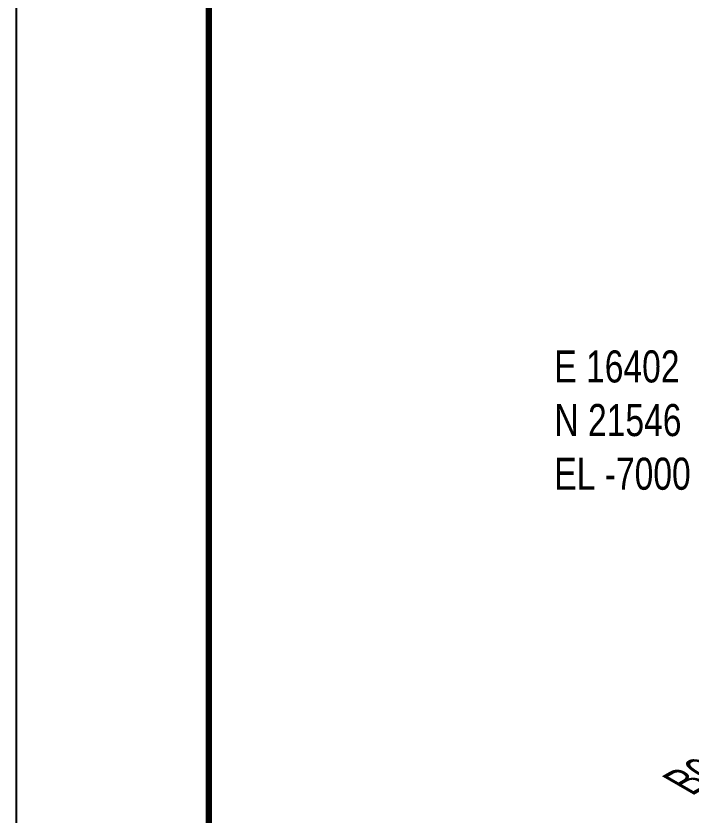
# Model space of a CAD drawing. Header units: millimetres. Extents: x 0 to 594, y 0 to 420.
# Drawn here: x 0 to 52.6, y 234.4 to 296.7 of the extents above; entities that cross this region are included whole.
import ezdxf

# ---------------------------------------------------------------- set-up
doc = ezdxf.new("R2010")
doc.units = ezdxf.units.MM
doc.header["$LTSCALE"] = 0.25
doc.layers.add('기기', color=6, linetype='Continuous')
doc.layers.add('주석', color=7, linetype='Continuous')
doc.styles.add('AdskIsoMetric-30', font='arial.ttf', dxfattribs={"width": 0.8, "height": 2.5})
doc.styles.add('MtXpl_', font='')
doc.styles.get('MtXpl_').set_extended_font_data('Gulim')

msp = doc.modelspace()

# ---------------------------------------------------------------- linework, layer by layer
msp.add_lwpolyline([(0, 0), (594, 0), (594, 420), (0, 420)], close=True)
at = {"const_width": 0.5}
msp.add_lwpolyline([(15, 15), (579, 15), (579, 405), (15, 405)], close=True, dxfattribs=at)

# ---------------------------------------------------------------- texts
at = {"layer": '기기', "style": 'AdskIsoMetric-30', "oblique": 330, "width": 0.8}
msp.add_text('B01-F-708B', height=2.5, rotation=30, dxfattribs=at).set_placement((52.568, 235.9728))
at = {"layer": '주석', "style": 'MtXpl_', "width": 0.8}
for s, p in [('E 16402', (41.888, 268.1966)), ('N 21546', (41.8962, 264.0197)), ('EL -7000', (41.888, 259.8428))]:
    msp.add_text(s, height=2.5, dxfattribs=at).set_placement(p)

doc.saveas('drawing.dxf')
